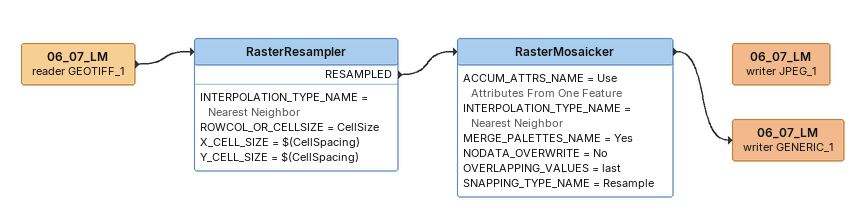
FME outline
06_07_LM (reader GEOTIFF_1)
    -> RasterResampler
RasterResampler
    INTERPOLATION_TYPE_NAME = Nearest Neighbor
    ROWCOL_OR_CELLSIZE = CellSize
    X_CELL_SIZE = $(CellSpacing)
    Y_CELL_SIZE = $(CellSpacing)
    RESAMPLED -> RasterMosaicker
RasterMosaicker
    ACCUM_ATTRS_NAME = Use Attributes From One Feature
    INTERPOLATION_TYPE_NAME = Nearest Neighbor
    MERGE_PALETTES_NAME = Yes
    NODATA_OVERWRITE = No
    OVERLAPPING_VALUES = last
    SNAPPING_TYPE_NAME = Resample
    -> 06_07_LM (writer GENERIC_1)
06_07_LM (writer GENERIC_1)
06_07_LM (writer JPEG_1)
